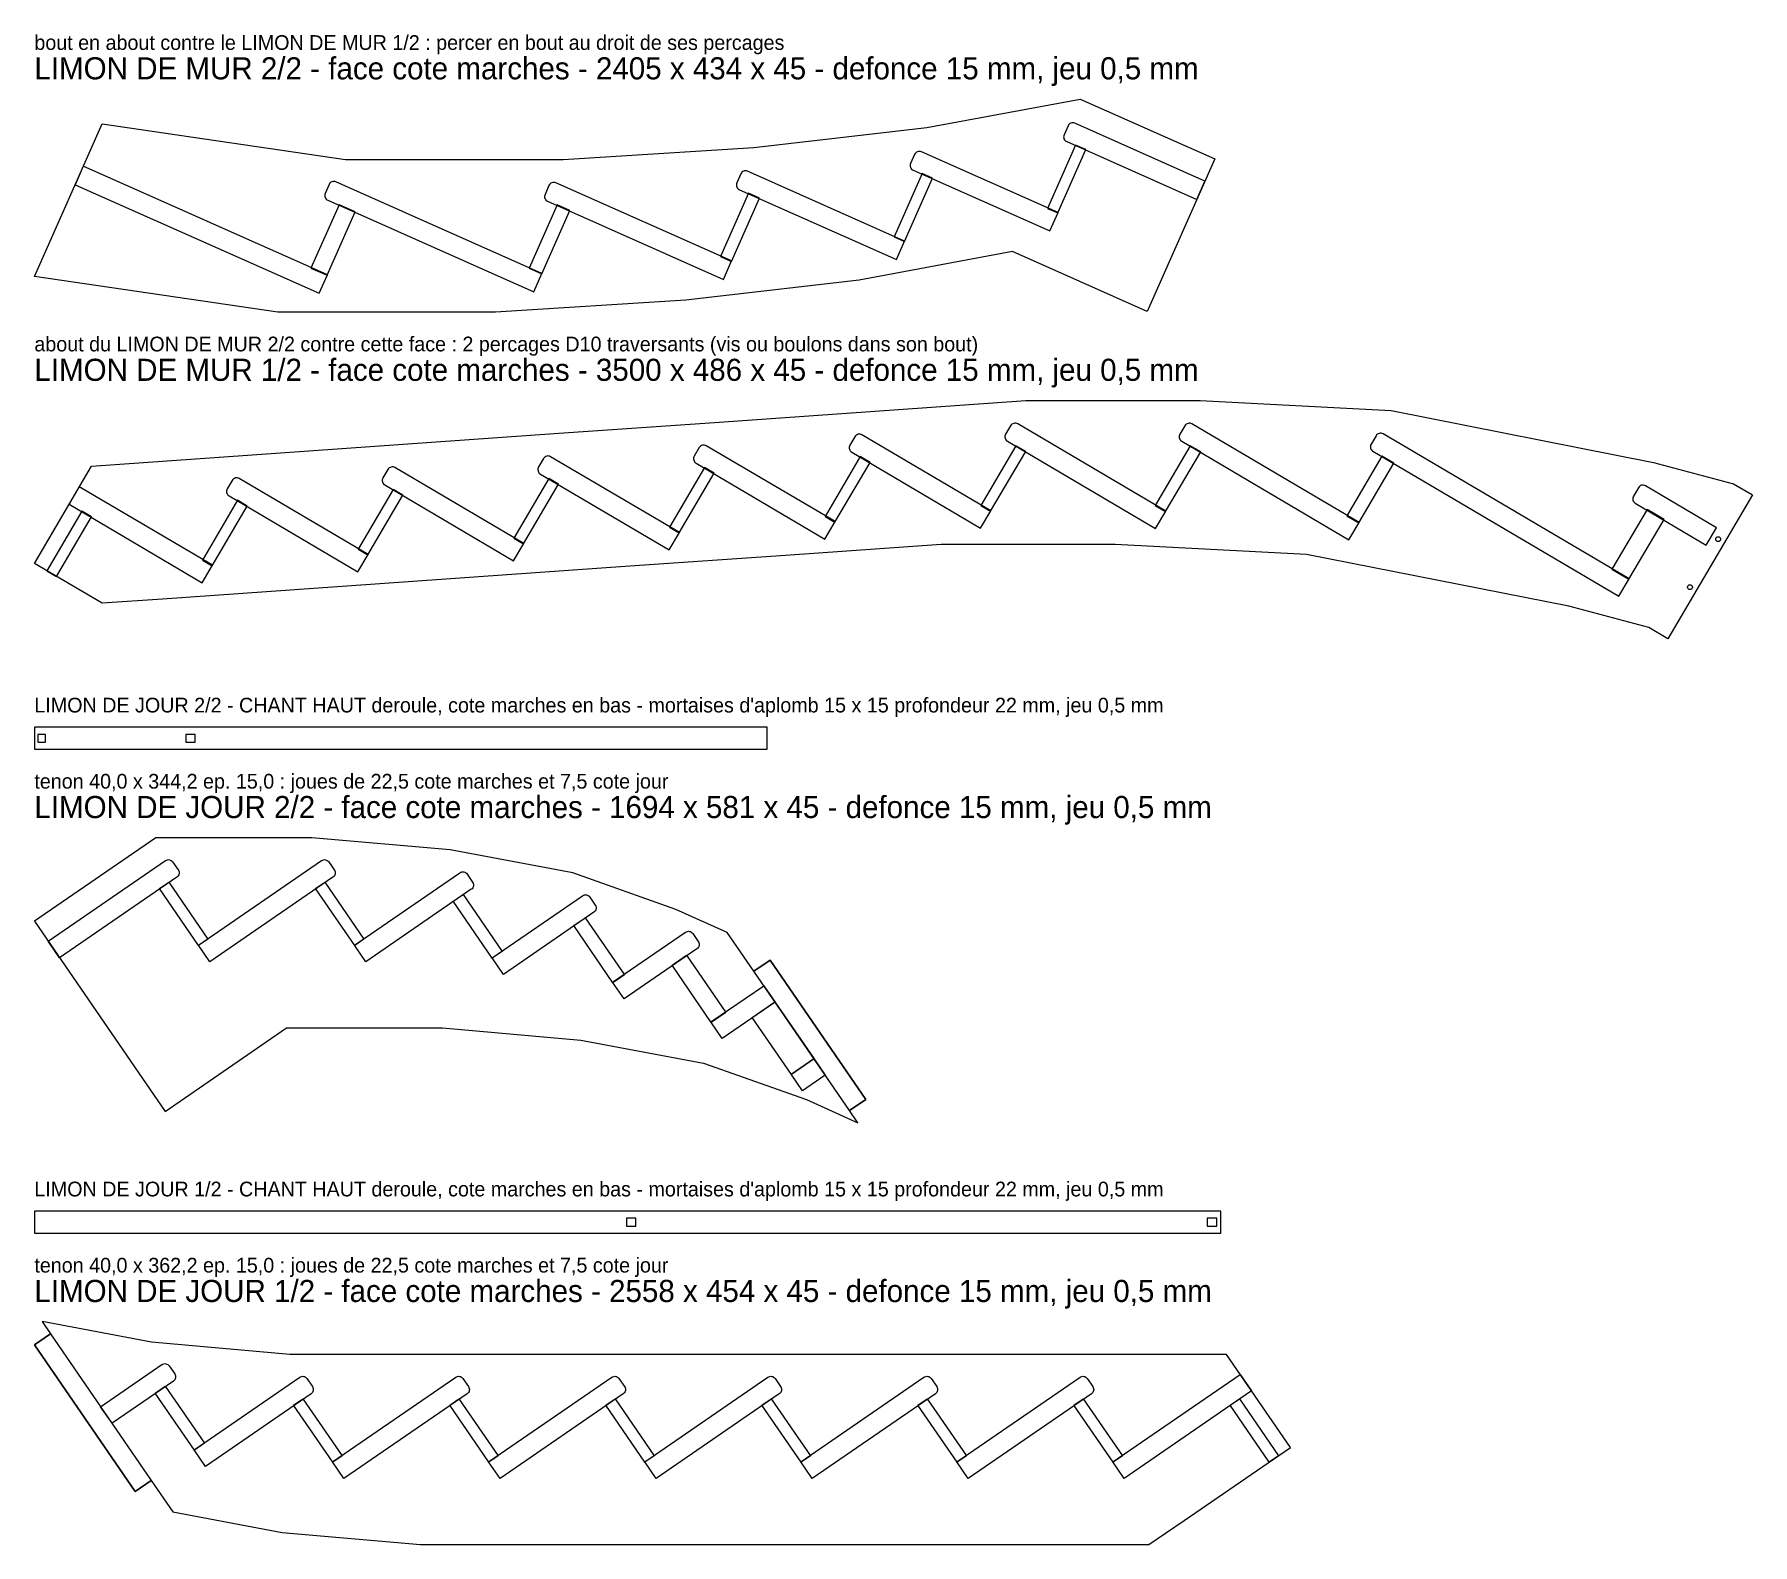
# Model space of a CAD drawing. Header units: millimetres. Extents: x 0 to 3499, y 0 to 3075.
import ezdxf

# ---------------------------------------------------------------- set-up
doc = ezdxf.new("R2010")
doc.units = ezdxf.units.MM
for name, color, linetype in [('DECOUPE', 7, 'CONTINUOUS'), ('DEFONCE', 1, 'CONTINUOUS'), ('MORTAISE', 2, 'CONTINUOUS'), ('PERCAGE', 30, 'CONTINUOUS'), ('TENON', 6, 'CONTINUOUS'), ('TEXTE', 3, 'CONTINUOUS')]:
    doc.layers.add(name, color=color, linetype=linetype)

msp = doc.modelspace()

# ---------------------------------------------------------------- linework, layer by layer
at = {"layer": 'DECOUPE'}
for points in [[(138.027, 2892.902), (633.58, 2820.126), (1076.972, 2820.126), (1464.978, 2844.729), (1817.505, 2885.093), (2129.991, 2943.243), (2404.158, 2821.455), (2266.131, 2510.732), (1991.964, 2632.52), (1679.478, 2574.37), (1326.951, 2534.007), (938.945, 2509.403), (495.553, 2509.403), (0, 2582.179)], [(116.675, 2196.044), (433.747, 2218.271), (750.819, 2240.497), (1067.891, 2262.724), (1384.963, 2284.95), (1702.035, 2307.177), (2019.107, 2329.403), (2373.937, 2329.403), (2763.34, 2309.052), (3297.679, 2203.385), (3460.632, 2160.068), (3499.412, 2137.24), (3326.935, 1844.236), (3288.155, 1867.063), (3125.202, 1910.38), (2590.863, 2016.048), (2201.46, 2036.399), (1846.63, 2036.399), (1529.558, 2014.172), (1212.486, 1991.946), (895.414, 1969.719), (578.342, 1947.493), (261.271, 1925.266), (137.965, 1916.623), (0, 1997.835)], [(0, 1619.236), (1492.145, 1619.236), (1492.145, 1664.236), (0, 1664.236)], [(1411.123, 1246.314), (1306.429, 1293.413), (1096.588, 1367.626), (846.847, 1414.423), (565.109, 1439.236), (247.259, 1439.236), (0, 1269.344), (266.163, 881.972), (513.422, 1051.864), (831.272, 1051.864), (1113.01, 1027.051), (1362.751, 980.254), (1572.593, 906.041), (1677.287, 858.942), (1660.298, 883.668), (1693.265, 906.32), (1498.358, 1189.987), (1465.39, 1167.335)], [(0, 633.942), (2416.652, 633.942), (2416.652, 678.942), (0, 678.942)], [(2427.662, 387.372), (2109.812, 387.372), (1791.962, 387.372), (1474.112, 387.372), (1156.262, 387.372), (838.412, 387.372), (520.562, 387.372), (238.824, 412.184), (15.979, 453.942), (32.968, 429.216), (0, 406.564), (205.101, 108.062), (238.069, 130.714), (282.142, 66.57), (504.987, 24.812), (786.725, 0), (1104.575, 0), (1422.425, 0), (1740.275, 0), (2058.125, 0), (2270.025, 0), (2341.997, 49.452), (2557.912, 197.807)]]:
    msp.add_lwpolyline(points, close=True, dxfattribs=at)
at = {"layer": 'DEFONCE'}
for points in [[(2367.418, 2738.748), (2384.063, 2776.217), (2119.034, 2893.946, 0.414214), (2105.176, 2888.612), (2097.057, 2870.335, 0.414214), (2102.39, 2856.476)], [(2068.157, 2674.723), (2084.802, 2712.192), (1806.549, 2835.795, 0.414214), (1792.691, 2830.462), (1784.571, 2812.184, 0.414214), (1789.905, 2798.326)], [(1017.197, 2550.691), (1033.842, 2588.161), (614.121, 2774.606, 0.414214), (600.263, 2769.273), (592.143, 2750.995, 0.414214), (597.477, 2737.136)], [(1403.397, 2576.097), (1420.041, 2613.567), (1061.937, 2772.641, 0.414214), (1048.078, 2767.307), (1039.959, 2749.03, 0.414214), (1045.292, 2735.171)], [(1755.672, 2616.572), (1772.316, 2654.042), (1452.609, 2796.06, 0.414214), (1438.75, 2790.727), (1430.631, 2772.449, 0.414214), (1435.964, 2758.59)], [(2283.53, 2068.736), (2304.329, 2104.069), (2002.614, 2281.673, 0.414214), (1988.239, 2277.95), (1978.093, 2260.715, 0.414214), (1981.815, 2246.34)], [(2677.19, 2045.879), (2697.988, 2081.212), (2357.444, 2281.673, 0.414214), (2343.069, 2277.95), (2332.924, 2260.715, 0.414214), (2336.646, 2246.34)], [(1927.13, 2069.66), (1947.928, 2104.993), (1685.542, 2259.446, 0.414214), (1671.167, 2255.724), (1661.021, 2238.488, 0.414214), (1664.743, 2224.113)], [(3227.152, 1931.015), (3247.95, 1966.348), (2746.847, 2261.321, 0.414214), (2732.472, 2257.599), (2722.326, 2240.364, 0.414214), (2726.049, 2225.989)], [(1292.986, 2025.207), (1313.785, 2060.54), (1051.398, 2214.993, 0.414214), (1037.023, 2211.271), (1026.877, 2194.035, 0.414214), (1030.6, 2179.66)], [(1610.058, 2047.433), (1630.856, 2082.766), (1368.47, 2237.22, 0.414214), (1354.095, 2233.497), (1343.949, 2216.262, 0.414214), (1347.672, 2201.887)], [(658.842, 1980.754), (679.641, 2016.087), (417.255, 2170.54, 0.414214), (402.879, 2166.818), (392.734, 2149.582, 0.414214), (396.456, 2135.207)], [(975.914, 2002.98), (996.713, 2038.313), (734.326, 2192.767, 0.414214), (719.951, 2189.044), (709.806, 2171.809, 0.414214), (713.528, 2157.434)], [(3405.083, 2035.147), (3425.881, 2070.48), (3281.186, 2155.654, 0.414214), (3266.811, 2151.932), (3256.666, 2134.696, 0.414214), (3260.388, 2120.321)], [(51.251, 1194.754), (28.032, 1228.546), (267.049, 1392.775, -0.414214), (281.649, 1390.067), (292.975, 1373.583, -0.414214), (290.267, 1358.983)], [(357.174, 1186.56), (333.955, 1220.352), (584.899, 1392.775, -0.414214), (599.499, 1390.067), (610.825, 1373.583, -0.414214), (608.117, 1358.983)], [(675.024, 1186.56), (651.805, 1220.352), (866.637, 1367.962, -0.414214), (881.237, 1365.255), (892.563, 1348.771, -0.414214), (889.855, 1334.17)], [(955.26, 1160.715), (932.042, 1194.507), (1116.378, 1321.165, -0.414214), (1130.978, 1318.457), (1142.304, 1301.973, -0.414214), (1139.597, 1287.373)], [(1200.968, 1111.146), (1177.749, 1144.938), (1326.22, 1246.952, -0.414214), (1340.82, 1244.244), (1352.146, 1227.761, -0.414214), (1349.438, 1213.16)], [(158.186, 246.974), (134.968, 280.766), (259.888, 366.599, -0.414214), (274.489, 363.892), (285.815, 347.408, -0.414214), (283.107, 332.807)], [(348.512, 159.352), (325.293, 193.144), (540.352, 340.911, -0.414214), (554.952, 338.203), (566.278, 321.72, -0.414214), (563.571, 307.119)], [(630.477, 134.696), (607.259, 168.488), (858.202, 340.911, -0.414214), (872.802, 338.203), (884.128, 321.72, -0.414214), (881.421, 307.119)], [(948.327, 134.696), (925.109, 168.488), (1176.052, 340.911, -0.414214), (1190.652, 338.203), (1201.978, 321.72, -0.414214), (1199.27, 307.119)], [(1266.177, 134.696), (1242.959, 168.488), (1493.902, 340.911, -0.414214), (1508.502, 338.203), (1519.828, 321.72, -0.414214), (1517.12, 307.119)], [(1584.027, 134.696), (1560.809, 168.488), (1811.752, 340.911, -0.414214), (1826.352, 338.203), (1837.678, 321.72, -0.414214), (1834.97, 307.119)], [(1901.877, 134.696), (1878.658, 168.488), (2129.602, 340.911, -0.414214), (2144.202, 338.203), (2155.528, 321.72, -0.414214), (2152.82, 307.119)]]:
    msp.add_lwpolyline(points, format="xyb", close=True, dxfattribs=at)
for points in [[(2063.376, 2720.615), (2084.396, 2711.278), (2141.636, 2840.137), (2120.617, 2849.474)], [(82.884, 2768.765), (580.145, 2547.875), (596.789, 2585.345), (99.528, 2806.234)], [(1750.891, 2662.465), (1771.91, 2653.128), (1829.151, 2781.986), (1808.131, 2791.324)], [(1397.096, 2622.665), (1419.635, 2612.653), (1476.876, 2741.511), (1454.336, 2751.523)], [(563.308, 2599.123), (596.383, 2584.431), (653.624, 2713.289), (620.549, 2727.982)], [(1007.467, 2598.783), (1033.436, 2587.247), (1090.676, 2716.105), (1064.707, 2727.641)], [(1610.528, 2093.572), (1630.349, 2081.905), (1701.876, 2203.415), (1682.055, 2215.083)], [(1927.6, 2115.799), (1947.421, 2104.131), (2018.948, 2225.642), (1999.127, 2237.309)], [(2282.568, 2115.718), (2303.822, 2103.207), (2375.349, 2224.718), (2354.095, 2237.229)], [(2672.965, 2094.782), (2697.481, 2080.35), (2769.008, 2201.861), (2744.492, 2216.292)], [(976.384, 2049.119), (996.205, 2037.452), (1067.733, 2158.962), (1047.912, 2170.63)], [(1293.456, 2071.346), (1313.277, 2059.678), (1384.804, 2181.189), (1364.983, 2192.856)], [(70.766, 2118.053), (341.77, 1958.527), (362.569, 1993.86), (91.565, 2153.386)], [(659.313, 2026.893), (679.134, 2015.225), (750.661, 2136.736), (730.84, 2148.403)], [(25.422, 1982.87), (45.243, 1971.203), (116.517, 2092.283), (96.696, 2103.95)], [(342.241, 2004.666), (362.062, 1992.999), (433.589, 2114.509), (413.768, 2126.177)], [(3212.851, 1985.849), (3247.443, 1965.486), (3318.97, 2086.997), (3284.378, 2107.359)], [(353.478, 1232.553), (334.522, 1219.527), (254.673, 1335.739), (273.629, 1348.764)], [(671.328, 1232.553), (652.372, 1219.527), (572.523, 1335.739), (591.479, 1348.764)], [(952.935, 1207.65), (932.608, 1193.683), (852.759, 1309.895), (873.086, 1323.862)], [(1201.736, 1160.206), (1178.316, 1144.114), (1098.467, 1260.326), (1121.887, 1276.418)], [(1408.279, 1083.728), (1378.451, 1063.232), (1298.602, 1179.444), (1328.43, 1199.939)], [(1508.75, 1104.229), (1401.103, 1030.264), (1377.884, 1064.056), (1485.532, 1138.021)], [(1588.033, 988.841), (1541.842, 957.104), (1461.993, 1073.315), (1508.184, 1105.053)], [(1610.685, 955.874), (1564.494, 924.136), (1541.275, 957.928), (1587.467, 989.666)], [(346.187, 206.287), (325.86, 192.32), (246.011, 308.532), (266.338, 322.499)], [(2478.912, 312.782), (2219.727, 134.696), (2196.508, 168.488), (2455.694, 346.574)], [(626.781, 180.689), (607.825, 167.664), (527.976, 283.875), (546.932, 296.901)], [(944.631, 180.689), (925.675, 167.664), (845.826, 283.875), (864.782, 296.901)], [(1262.481, 180.689), (1243.525, 167.664), (1163.676, 283.875), (1182.632, 296.901)], [(1580.331, 180.689), (1561.375, 167.664), (1481.526, 283.875), (1500.482, 296.901)], [(1898.181, 180.689), (1879.225, 167.664), (1799.376, 283.875), (1818.332, 296.901)], [(2216.031, 180.689), (2197.075, 167.664), (2117.226, 283.875), (2136.182, 296.901)], [(2533.598, 181.101), (2514.642, 168.076), (2435.076, 283.875), (2454.032, 296.901)]]:
    msp.add_lwpolyline(points, close=True, dxfattribs=at)
at = {"layer": 'MORTAISE'}
for points in [[(7, 1633.736), (23, 1633.736), (23, 1649.736), (7, 1649.736)], [(308.6, 1633.736), (327.799, 1633.736), (327.799, 1649.736), (308.6, 1649.736)], [(1205.881, 648.442), (1225.081, 648.442), (1225.081, 664.442), (1205.881, 664.442)], [(2388.853, 648.442), (2408.052, 648.442), (2408.052, 664.442), (2388.853, 664.442)]]:
    msp.add_lwpolyline(points, close=True, dxfattribs=at)
at = {"layer": 'PERCAGE'}
for centre in [(3429.208, 2047.055), (3371.716, 1949.386)]:
    msp.add_circle(centre, 5, dxfattribs=at)
at = {"layer": 'TENON'}
for points in [[(1693.265, 906.32), (1660.298, 883.668), (1465.39, 1167.335), (1498.358, 1189.987)], [(238.069, 130.714), (205.101, 108.062), (0, 406.564), (32.968, 429.216)]]:
    msp.add_lwpolyline(points, close=True, dxfattribs=at)

# ---------------------------------------------------------------- texts
at = {"layer": 'TEXTE'}
for s, height, p in [('bout en about contre le LIMON DE MUR 1/2 : percer en bout au droit de ses percages', 30, (0, 3043.243)), ('LIMON DE MUR 2/2 - face cote marches - 2405 x 434 x 45 - defonce 15 mm, jeu 0,5 mm', 45, (0, 2983.243)), ('about du LIMON DE MUR 2/2 contre cette face : 2 percages D10 traversants (vis ou boulons dans son bout)', 30, (0, 2429.403)), ('LIMON DE MUR 1/2 - face cote marches - 3500 x 486 x 45 - defonce 15 mm, jeu 0,5 mm', 45, (0, 2369.403)), ("LIMON DE JOUR 2/2 - CHANT HAUT deroule, cote marches en bas - mortaises d'aplomb 15 x 15 profondeur 22 mm, jeu 0,5 mm", 30, (0, 1694.236)), ('tenon 40,0 x 344,2 ep. 15,0 : joues de 22,5 cote marches et 7,5 cote jour', 30, (0, 1539.236)), ('LIMON DE JOUR 2/2 - face cote marches - 1694 x 581 x 45 - defonce 15 mm, jeu 0,5 mm', 45, (0, 1479.236)), ("LIMON DE JOUR 1/2 - CHANT HAUT deroule, cote marches en bas - mortaises d'aplomb 15 x 15 profondeur 22 mm, jeu 0,5 mm", 30, (0, 708.942)), ('tenon 40,0 x 362,2 ep. 15,0 : joues de 22,5 cote marches et 7,5 cote jour', 30, (0, 553.942)), ('LIMON DE JOUR 1/2 - face cote marches - 2558 x 454 x 45 - defonce 15 mm, jeu 0,5 mm', 45, (0, 493.942))]:
    msp.add_text(s, height=height, dxfattribs=at).set_placement(p)

doc.saveas('drawing.dxf')
